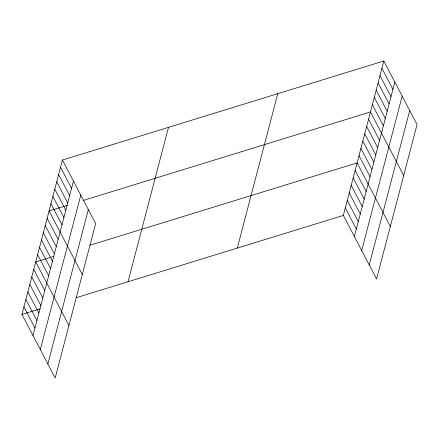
<?xml version="1.0" encoding="UTF-8"?>
<svg xmlns="http://www.w3.org/2000/svg" width="439" height="439" viewBox="0 0 439 439"><rect width="100%" height="100%" fill="white"/><g stroke="black" fill="none" stroke-linecap="round" stroke-linejoin="round"><path stroke-width="0.66" d="M62.431 160.021L95.658 223.577L55.177 377.995L21.95 314.434L62.431 160.021L383.823 61.005L417.05 124.566L376.569 278.979L343.342 215.423L383.823 61.005M32.969 335.517L73.456 181.104M40.3 349.537L80.781 195.119M47.851 363.975L88.332 209.562M128.007 281.761L168.494 127.348M237.279 248.095L277.766 93.683M354.361 236.5L394.842 82.088M361.692 250.521L402.173 96.108M369.237 264.958L409.724 110.546M67.403 205.331L49.075 210.978L82.302 274.534M83.119 200.491L370.461 111.961L403.693 175.523M54.046 256.288L35.713 261.935L68.939 325.491M90.055 245.192L357.105 162.918L390.331 226.475M21.95 314.434L40.284 308.787M76.287 297.697L343.342 215.423M381.914 68.286L392.938 89.369M380.004 75.563L391.028 96.646M378.1 82.845L389.119 103.928M376.19 90.127L387.209 111.204M374.28 97.403L385.305 118.486M372.371 104.685L383.395 125.768M368.557 119.243L379.576 140.326M366.647 126.52L377.666 147.603M364.738 133.802L375.762 154.885M362.828 141.084L373.852 162.161M360.924 148.36L371.943 169.443M359.014 155.642L370.033 176.719M355.14 170.42L366.159 191.503M353.17 177.921L364.194 199.004M351.205 185.417L362.23 206.5M349.241 192.919L360.26 214.002M347.271 200.42L358.295 221.503M345.306 207.921L356.331 229.004M60.522 167.303L71.546 188.386M58.617 174.579L69.636 195.662M56.708 181.861L67.727 202.944M54.798 189.138L65.823 210.221M52.889 196.42L63.913 217.503M50.979 203.701L62.003 224.779M47.165 218.26L58.184 239.343M45.255 225.536L56.28 246.619M43.346 232.818L54.37 253.901M41.442 240.095L52.46 261.178M39.532 247.376L50.551 268.459M37.622 254.658L48.641 275.736M33.748 269.436L44.767 290.519M31.784 276.938L42.802 298.015M29.814 284.434L40.838 305.517M27.849 291.935L38.868 313.018M25.885 299.436L36.903 320.519M23.915 306.938L34.939 328.015"/></g></svg>
